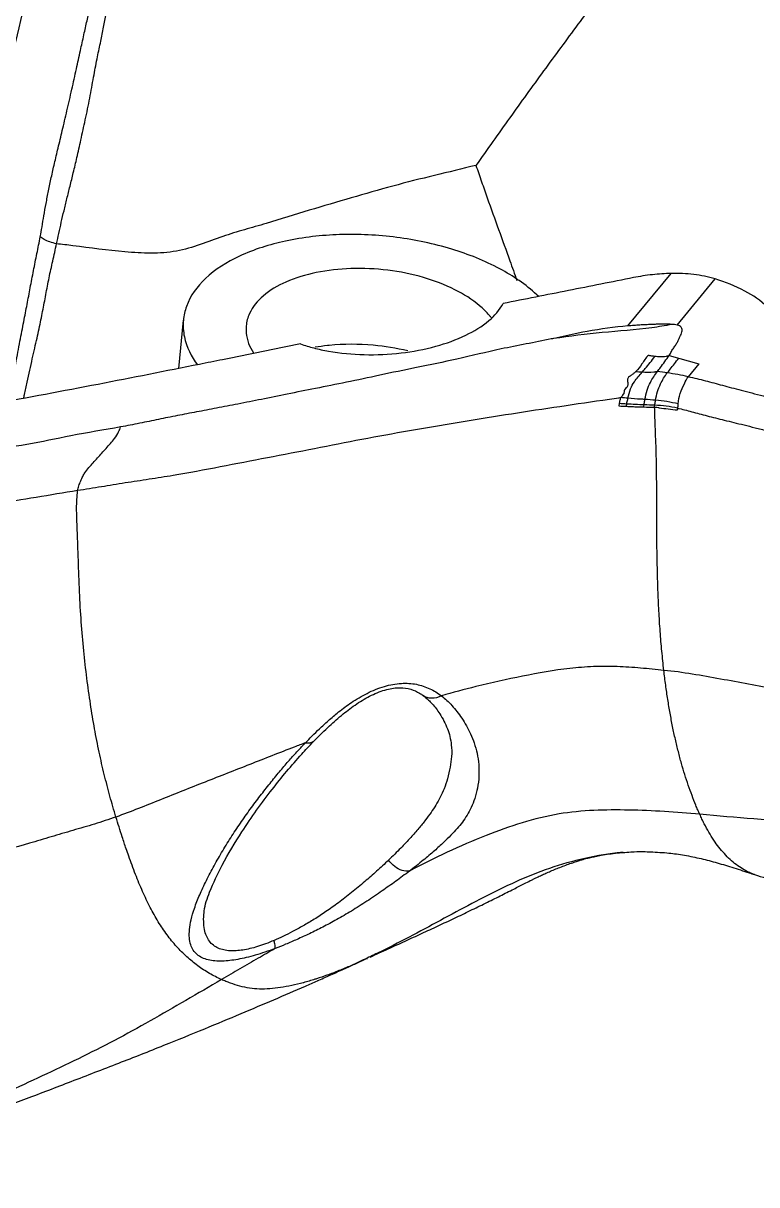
# Model space of a CAD drawing. Header units: inches. Extents: x 179987 to 181505, y -56815 to -55741.
# Drawn here: x 181104.76 to 181113.84, y -56750.1 to -56735.74 of the extents above; entities that cross this region are included whole.
import ezdxf

# ---------------------------------------------------------------- set-up
doc = ezdxf.new("R2010")
doc.units = ezdxf.units.IN
doc.header["$LTSCALE"] = 2
doc.header["$MEASUREMENT"] = 0
doc.layers.get('0').update_dxf_attribs({"linetype": 'CONTINUOUS'})

msp = doc.modelspace()

# ---------------------------------------------------------------- linework, layer by layer
for p, q in [((181112.2423645043, -56739.48073051815), (181112.778960072, -56738.83134444121)), ((181112.8501669124, -56739.4693528133), (181113.3211183957, -56738.89940897745)), ((181106.6897470005, -56740.00552995587), (181106.7439239445, -56739.41016657382)), ((181112.7550080248, -56739.84528362761), (181113.1186136252, -56739.95098887142)), ((181113.1186136252, -56739.95098887142), (181112.9885139378, -56740.10843505764)), ((181109.7091377358, -56744.05247673098), (181109.7089162952, -56744.05231344441)), ((181110.0614168867, -56744.80507560213), (181110.0613629024, -56744.80574784075)), ((181112.1825597919, -56745.99286015974), (181112.1664149771, -56745.99422151423)), ((181113.8095720821, -56746.26724151587), (181113.8091087197, -56746.2670924776)), ((181107.0002605813, -56746.73590162656), (181107.0004398437, -56746.7341469965)), ((181108.8804338675, -56747.3670372789), (181108.817059775, -56747.39461943294)), ((181108.4091723988, -56747.57824956324), (181108.4018687344, -56747.581479077))]:
    msp.add_line(p, q)
for points, start_tangent, end_tangent in [([(181105.5577500849, -56730.97481743068), (181105.0899886098, -56734.0221032339), (181104.4379229469, -56736.84414981105), (181103.6257452814, -56739.36982768643), (181103.0869724956, -56740.68900805937)], (-0.1172550027218038, -0.9931018398617082), (-0.4070387778733975, -0.9134108786889562)), ([(181104.9742067634, -56738.3781193512), (181104.996193346, -56738.25510464227), (181105.0197409105, -56738.1171653434), (181105.0461114005, -56737.96714409459), (181105.076411385, -56737.80884054951), (181105.1107159633, -56737.64525054716), (181105.1496265258, -56737.47221473468), (181105.194892054, -56737.28079109661), (181105.2467817536, -56737.06465885852), (181105.3044444971, -56736.81969453435), (181105.3651358449, -56736.55365814816), (181105.4212406516, -56736.29947568744), (181105.4702225774, -56736.07531836786), (181105.5139675779, -56735.87815458339), (181105.5524065059, -56735.70530719806), (181105.5881091632, -56735.54169372666), (181105.6240600701, -56735.37256922001), (181105.661796846, -56735.19163265924), (181105.7002609367, -56735.00470512924), (181105.7345475019, -56734.83413928299), (181105.7634032053, -56734.68638535149), (181105.7885512993, -56734.55532185072), (181105.8112576459, -56734.43676160952), (181105.8325823488, -56734.32648784129), (181105.8532332878, -56734.22092589206), (181105.8733971145, -56734.11781155954), (181105.8931958003, -56734.01524362613), (181105.912723369, -56733.91136786936), (181105.9319967062, -56733.80502901512), (181105.9511076593, -56733.69651704767), (181105.970180873, -56733.58693389379), (181105.9893449794, -56733.4772504043), (181106.0087577892, -56733.36803358063), (181106.0284727851, -56733.25968516116), (181106.0484633766, -56733.15238301024), (181106.0687239599, -56733.04624699309), (181106.0893390039, -56732.94095247522)], (0.183974180369776, 0.9829310764022415), (0.1946812523112868, 0.9808665607504973)), ([(181105.1756752059, -56738.46486720112), (181105.2038916479, -56738.3361539302), (181105.2344238112, -56738.1988419619), (181105.2678122472, -56738.05560021371), (181105.3039926499, -56737.907484601), (181105.3423935933, -56737.75248913396), (181105.3831155034, -56737.58606273089), (181105.4272721898, -56737.39815580969), (181105.4759614149, -56737.18084745493), (181105.5307304243, -56736.93207246321), (181105.5864426808, -56736.66158419344), (181105.6338066854, -56736.40264003971), (181105.6767548232, -56736.17771146938), (181105.7181888718, -56735.98125882426), (181105.7540923003, -56735.80689000092), (181105.7850979696, -56735.63959743902), (181105.8153792337, -56735.46680866295), (181105.8486150581, -56735.2833698971), (181105.8842748731, -56735.09417391483), (181105.9167437037, -56734.92069182853), (181105.9442680962, -56734.77039647033), (181105.9685094631, -56734.63836049045), (181105.9907480966, -56734.5200804428), (181106.012020369, -56734.4108732749), (181106.0329818122, -56734.30595838125), (181106.0538038575, -56734.20244551045), (181106.074583395, -56734.09851382321), (181106.0954517793, -56733.99228959419), (181106.116470162, -56733.88343690169), (181106.1376189568, -56733.7738254803), (181106.1589561691, -56733.66445683636), (181106.18049761, -56733.55621514735), (181106.2023102561, -56733.44933199573), (181106.2243760584, -56733.34348487134), (181106.2466147689, -56733.23873550296), (181106.268960634, -56733.13523750614), (181106.2913491276, -56733.03313014754)], (0.2158077587150491, 0.9764358715647369), (0.2156465206155566, 0.9764714937705065)), ([(181112.8891106232, -56734.01236687374), (181112.6797089333, -56734.30285563658), (181112.4696963012, -56734.5928759945), (181112.2591536372, -56734.88242236405), (181112.0482951629, -56735.1716489891), (181111.8368128382, -56735.46053028356), (181111.6246193445, -56735.749098204), (181111.4115625171, -56736.03739694523), (181111.1993353108, -56736.32647049692), (181110.9890294914, -56736.61699532084), (181110.7798052755, -56736.90864059845), (181110.5713266887, -56737.20113615281), (181110.3631960195, -56737.4940512124)], (-0.5839201140034387, -0.8118111236378887), (-0.5791368736250134, -0.8152303242690652)), ([(181110.3631960195, -56737.4940512124), (181109.8506360947, -56737.61932646229), (181109.3349577487, -56737.75050916366), (181108.8203321117, -56737.89705810791), (181108.3011019728, -56738.05016120787), (181107.7676584877, -56738.21348964611), (181107.5008956638, -56738.28992555598), (181107.2311212684, -56738.37480352261), (181106.9526201331, -56738.47479347207), (181106.6584816622, -56738.55476848742), (181106.3449344612, -56738.58070929367), (181106.0219593666, -56738.56482402542), (181105.3769403202, -56738.48822968387), (181105.1756752059, -56738.46486720112)], (-0.9700293327153464, -0.2429878467574454), (-0.9944824716260358, 0.1049028771224658)), ([(181110.3631960195, -56737.4940512124), (181110.433394651, -56737.69717274023), (181110.5030002496, -56737.89713604382), (181110.6441197958, -56738.28974507244), (181110.7832172424, -56738.67577624683), (181110.868895063, -56738.9166248722)], (0.3281574021171397, -0.9446230567987052), (0.333145153307194, -0.942875552142448)), ([(181110.897994779, -56738.9198943049), (181110.6599750301, -56738.77482557485), (181110.064913539, -56738.53115846377), (181109.3835541319, -56738.38567724196), (181108.6768935651, -56738.35135947512), (181108.0083281368, -56738.43128231656), (181107.4378396606, -56738.61827438806), (181107.0166091506, -56738.89555854708), (181106.782426186, -56739.23825735661), (181106.7453541917, -56739.41018464468)], (-0.8211511420863893, 0.5707107865199489), (-0.08890729737123032, -0.9960399050611094)), ([(181104.5726332442, -56740.41261296604), (181104.5801612569, -56740.37965492398), (181104.6111061735, -56740.23884660579), (181104.6411937786, -56740.09283090841), (181104.6701428764, -56739.94598160974), (181104.6976361694, -56739.80390680383), (181104.7232994244, -56739.67059620848), (181104.7472923852, -56739.54577963772), (181104.7698685657, -56739.42873772159), (181104.7911223054, -56739.31877050915), (181104.8113194208, -56739.21378374971), (181104.8308513305, -56739.11113390665), (181104.8502684666, -56739.00793181), (181104.8701064413, -56738.90288835386), (181104.8905727553, -56738.79669029529), (181104.9117653194, -56738.69035832111), (181104.933200808, -56738.58514225222), (181104.9542331113, -56738.48099310031), (181104.9742067634, -56738.3781193512)], (0.2241531894468086, 0.9745539223977415), (0.1852635476486082, 0.9826888713690879)), ([(181104.7678793608, -56740.37599770535), (181104.779230855, -56740.32743487746), (181104.8126516915, -56740.17744435709), (181104.8446482549, -56740.02893241598), (181104.8759100038, -56739.88716678227), (181104.9060341191, -56739.75473914489), (181104.9340324408, -56739.6310437272), (181104.959419072, -56739.51510284989), (181104.98245538, -56739.40546496094), (181105.0037429966, -56739.30007792721), (181105.0239044434, -56739.19640744336), (181105.0434925396, -56739.09283453602), (181105.063232133, -56738.98880156969), (181105.0836963928, -56738.88501214213), (181105.1054762435, -56738.7818478665), (181105.1286236981, -56738.6776733513), (181105.1523799326, -56738.57203600252), (181105.175743626, -56738.46487513323)], (0.2303656290652664, 0.9731041449636129), (0.206810805710197, 0.9783809537401569)), ([(181105.1756748871, -56738.46486770484), (181105.091861859, -56738.44085565866), (181105.0222383385, -56738.41096027183), (181104.9741644011, -56738.37834184561)], (-0.9747730970812871, 0.2231981388958155), (-0.7329990428366429, 0.6802296694503742)), ([(181109.7153596936, -56738.88179929974), (181109.2733171934, -56738.79163422846), (181108.8175056066, -56738.77078847805), (181108.38533939, -56738.82083474537), (181108.0127402817, -56738.9375568573), (181107.7305112013, -56739.11122825792), (181107.561963978, -56739.32743851357), (181107.5211634947, -56739.48112162027)], (-0.9602455226481793, 0.2791568308928245), (-0.09552258618551251, -0.9954272628014723)), ([(181110.4084956051, -56739.23058650626), (181110.103029392, -56739.03214169425), (181109.7153596936, -56738.88179929974)], (-0.7623664928780003, 0.6471455250072413), (-0.9602455226498645, 0.2791568308870274)), ([(181112.3128269484, -56738.88298369075), (181111.5066225632, -56739.04358773277), (181110.6984721365, -56739.20389970792)], (-0.9805963909003854, -0.1960375427134777), (-0.9809124667650236, -0.1944498201206585)), ([(181111.1356840349, -56739.11439848787), (181111.1151409803, -56739.09478391121), (181110.897994779, -56738.9198943049)], (-0.7173493214063934, 0.6967136794105501), (-0.8211511420812295, 0.5707107865273728)), ([(181112.778960072, -56738.83134444121), (181112.545695527, -56738.8471703508), (181112.3128269484, -56738.88298369075)], (-0.999646377275236, -0.02659173556759203), (-0.9805963908964496, -0.1960375427331652)), ([(181113.3211183957, -56738.89940897745), (181113.0576339508, -56738.84464671049), (181112.778960072, -56738.83134444121)], (-0.9587207164512018, 0.2843494115472969), (-0.999646377273975, -0.02659173561499439)), ([(181114.1575087429, -56739.67284339263), (181114.1266276969, -56739.47517705435), (181113.9669493133, -56739.24705568659), (181113.689288171, -56739.04860700823), (181113.3211183957, -56738.89940897745)], (0.08056943260658098, 0.9967489987601961), (-0.9587207164416442, 0.2843494115795216)), ([(181108.5399905484, -56739.79212043395), (181108.9818593999, -56739.83530357939), (181109.4364395351, -56739.81446550491), (181109.8671111148, -56739.73178467257), (181110.239237105, -56739.59441747808), (181110.5236973926, -56739.413655898), (181110.6984721365, -56739.20389970792)], (0.9848020212933427, -0.1736806807234089), (0.4638974399383251, 0.8858889124594957)), ([(181110.5291134884, -56739.35025964049), (181110.4084956051, -56739.23058650626)], (-0.6451719942738608, 0.7640373667594337), (-0.7623664928561701, 0.6471455250329583)), ([(181110.5540651834, -56739.38127367559), (181110.5291134884, -56739.35025964049)], (-0.6076823228410393, 0.7941802027918594), (-0.6451719941619543, 0.7640373668539303)), ([(181106.7453541917, -56739.41018464468), (181106.7562989622, -56739.61562509825), (181106.9178786979, -56739.96367781413)], (-0.08890729733907747, -0.9960399050639793), (0.5893749714065217, -0.8078596060452345)), ([(181107.5211634947, -56739.48112162027), (181107.5210211747, -56739.56828024406), (181107.6110818906, -56739.81381783003), (181107.6155216696, -56739.82072558479)], (-0.09552258616672246, -0.9954272628032753), (0.5453405928327256, -0.8382145535654051)), ([(181112.7853527747, -56739.46094470022), (181112.5389576061, -56739.50324805003), (181111.926377093, -56739.5628177729), (181111.3240942951, -56739.63729299778), (181111.2935484364, -56739.64181811357)], (-0.9777571879229269, -0.2097400330529444), (-0.9890722569479731, -0.1474315791675681)), ([(181112.2423645043, -56739.48073051815), (181111.7401688661, -56739.54805005279), (181111.2935484364, -56739.64181811357)], (-0.9959240964970996, -0.09019531039048571), (-0.9786429413660469, -0.2055674908987601)), ([(181112.7853527747, -56739.46094470022), (181112.7476487337, -56739.45927214947), (181112.707173831, -56739.4585058891), (181112.6636627638, -56739.45862789243), (181112.6168405593, -56739.459599237), (181112.566434543, -56739.46133001323), (181112.5120980593, -56739.46363674532), (181112.453112992, -56739.4664241631), (181112.3888881171, -56739.4699285708), (181112.3188452109, -56739.47452260418), (181112.2423645043, -56739.48073051815)], (-0.9982916577296859, 0.05842744310096014), (-0.9959240964962262, -0.09019531040013)), ([(181112.7550080248, -56739.84528362761), (181112.7806581573, -56739.79626387453), (181112.8090025125, -56739.75149636763), (181112.8368495706, -56739.71075061816), (181112.8600627218, -56739.67168912537), (181112.8781135703, -56739.63419539027), (181112.8935084941, -56739.60013724307), (181112.9054917843, -56739.56914313233), (181112.9122375619, -56739.53942177453), (181112.9110618055, -56739.51122942771), (181112.8918778454, -56739.48617155688), (181112.8501669124, -56739.4693528133)], (0.4823042097136788, 0.876003795250034), (-0.9727650491339359, 0.2317933544850919)), ([(181112.8501669124, -56739.4693528133), (181112.818988029, -56739.46389834236), (181112.7853527747, -56739.46094470022)], (-0.9727650491532622, 0.2317933544039846), (-0.9983648257531932, 0.05716357842889137)), ([(181111.2935484364, -56739.64181811357), (181110.6745467837, -56739.7657388032), (181110.1283055494, -56739.89057286892), (181109.628236314, -56739.99529279529), (181109.1737843303, -56740.0902021311), (181108.760719237, -56740.17814306363), (181108.3788430913, -56740.25382311601), (181108.0285635834, -56740.32415704895), (181107.7091308847, -56740.38933175895), (181107.4187359234, -56740.44682988092), (181107.1540620491, -56740.497757696), (181106.9070649258, -56740.54466566596), (181106.6702672467, -56740.59044077986), (181106.4371629104, -56740.63713693376), (181106.2037691304, -56740.68467099798), (181105.9681149428, -56740.7296595131)], (-0.9786113258000896, -0.2057179452935279), (-0.9843854315655336, -0.1760264813076097)), ([(181108.1924072608, -56739.70402426611), (181107.2299471285, -56739.89802041369)], (-0.9802633752220903, -0.197696017153091), (-0.9804013456502296, -0.1970106632830286)), ([(181108.1924072608, -56739.70402426611), (181108.3578528712, -56739.75311206884), (181108.5399905484, -56739.79212043395)], (0.946022095631566, -0.3241021360263768), (0.9848020212822478, -0.1736806807863187)), ([(181108.5258445842, -56739.72381806828), (181108.375636189, -56739.74489053708)], (-0.9940321451735586, -0.1090875536514274), (-0.9854751467933652, -0.1698197133803816)), ([(181108.5485624482, -56739.72142437972), (181108.5258445842, -56739.72381806828)], (-0.9949362667757075, -0.1005078357861629), (-0.9940321450999451, -0.1090875543222131)), ([(181109.5187919484, -56739.7904951556), (181109.0939584515, -56739.71998587687), (181108.5485624482, -56739.72142437972)], (-0.9712751349671488, 0.237959265830408), (-0.9949362668180041, -0.1005078353674653)), ([(181107.2299471285, -56739.89802041369), (181106.9420963516, -56739.95575500252)], (-0.9804013456655107, -0.1970106632069844), (-0.980552597323819, -0.1962564747505476)), ([(181112.4993282283, -56739.84551961171), (181112.4167118347, -56739.95119274428), (181112.3400764936, -56740.0429609975)], (-0.7975176386949292, -0.6032956289999658), (-0.7728450381714354, -0.6345947895892249)), ([(181112.4177498913, -56740.05415947969), (181112.4574127049, -56740.00747873123), (181112.5772340998, -56739.85827752152)], (0.6557481243335518, 0.7549797331273396), (0.618259561655641, 0.785973990931872)), ([(181112.5766139041, -56739.85817958225), (181112.5396099119, -56739.85290600144), (181112.5138367368, -56739.84841646941), (181112.4993282283, -56739.84551961171)], (-0.9940116737632437, 0.1092739329501544), (-0.9787036802470722, 0.2052781193182475)), ([(181112.7550080248, -56739.84528362761), (181112.7149725638, -56739.85835580194), (181112.6764322269, -56739.86394048079), (181112.6404134167, -56739.86453220153), (181112.6072157603, -56739.86204009317), (181112.5766139041, -56739.85817958225)], (-0.9175496840988413, -0.3976211478406507), (-0.9940115156974928, 0.1092753707876259)), ([(181112.6082109356, -56740.04384196147), (181112.6447726647, -56739.99571478988), (181112.7550080248, -56739.84528362761)], (0.6102238328550708, 0.7922290538825666), (0.5858929432621568, 0.8103884618105117)), ([(181112.7303058025, -56740.06130555003), (181112.7655460984, -56740.01680403655), (181112.8716406819, -56739.87919037558)], (0.6246939676070214, 0.7808696733997278), (0.6067018450618173, 0.794929475613143)), ([(181106.9420963516, -56739.95575500252), (181105.6884196616, -56740.20303797932), (181104.3854816498, -56740.44769232909), (181102.97758313, -56740.68994452646), (181101.3994670202, -56740.92399833909), (181099.6044987804, -56741.1312972029), (181097.5974071425, -56741.28516007947), (181095.4280685564, -56741.35721345992), (181093.1585530344, -56741.32639412849), (181090.991449056, -56741.1827111253)], (-0.9805525973091274, -0.1962564748239513), (-0.995387670596534, 0.09593427554532342)), ([(181112.310837568, -56740.0711435519), (181112.2809945905, -56740.09418567706), (181112.2446266182, -56740.1223778703), (181112.2379019068, -56740.15511143143), (181112.2429281085, -56740.20594098083), (181112.1996451849, -56740.26932691215)], (-0.7613513144608403, -0.6483395529880548), (-0.8035185281976642, -0.5952797450300652)), ([(181112.2437477735, -56740.37583228642), (181112.2766399319, -56740.25916243051), (181112.323306123, -56740.17018882019), (181112.4177498913, -56740.05415947969)], (0.2645975117505797, 0.9643589356538372), (0.6557481244028611, 0.75497973306714)), ([(181112.3400764936, -56740.0429609975), (181112.3233636756, -56740.05993672832), (181112.310837568, -56740.0711435519)], (-0.8492720597281037, -0.5279554607778808), (-0.761351314225136, -0.6483395532648447)), ([(181112.4177498913, -56740.05415947969), (181112.3357419679, -56740.04746590573)], (-0.998050426307924, 0.06241271141819855), (-0.9954531413491983, 0.09525252426058262)), ([(181112.6082109356, -56740.04384196147), (181112.5628253193, -56740.05213001621), (181112.4177498913, -56740.05415947969)], (-0.9710714754672358, -0.2387890063086779), (-0.9980504263225272, 0.06241271118467712)), ([(181112.4534904964, -56740.38919301313), (181112.4809493999, -56740.27508395884), (181112.5212705369, -56740.17916402793), (181112.6082109356, -56740.04384196147)], (0.2138933080137249, 0.9768570278126404), (0.610223832889708, 0.7922290538558868)), ([(181112.5846649273, -56740.39980276356), (181112.6094717005, -56740.29269656449), (181112.6465719971, -56740.19784967983), (181112.7303058025, -56740.06130555003)], (0.1948771412732326, 0.9808276606056603), (0.6246939675754558, 0.7808696734249803)), ([(181112.7303058025, -56740.06130555003), (181112.6082109356, -56740.04384196147)], (-0.990355064538684, 0.1385526836354283), (-0.9894709477959318, 0.1447316256656455)), ([(181112.9885134828, -56740.10843495883), (181112.7303058025, -56740.06130555003)], (-0.9772051852376504, 0.2122970229293132), (-0.9901491149688398, 0.1400168922895488)), ([(181112.8648261956, -56740.4452374211), (181112.8885561323, -56740.31606673353), (181112.9407557494, -56740.19511489406), (181112.9885042098, -56740.1084472807)], (0.05778393778013767, 0.9983291123345153), (0.6369837512845025, 0.770877227967932)), ([(181112.9885139378, -56740.10843505764), (181113.0955495223, -56740.13219879847), (181113.2011275838, -56740.15839935197), (181113.3061589386, -56740.1861506653), (181113.4123701861, -56740.21472106271), (181113.5237645285, -56740.2443369043), (181113.6437572095, -56740.27586195266), (181113.774819357, -56740.31001577665), (181113.9177888221, -56740.34717437402), (181114.072826231, -56740.38759595811), (181114.2461530991, -56740.43297247149)], (0.9795115829880316, -0.2013878317880214), (0.9674027674766202, -0.2532427402287703)), ([(181112.1559574105, -56740.36789277996), (181111.9318973036, -56740.4015727481), (181111.3262406411, -56740.49087308461), (181110.7272150851, -56740.5819176005), (181110.1321253802, -56740.67755767982), (181109.5416818622, -56740.77902272758), (181108.9522349811, -56740.88522597852), (181108.3680253154, -56740.99929966605), (181107.7833861236, -56741.1125912655), (181107.2002922414, -56741.22413845915), (181106.6163971811, -56741.33117131728), (181106.3214834796, -56741.3780416502), (181106.0253733434, -56741.42341825104), (181105.7297916063, -56741.47078448797), (181105.4367884879, -56741.5179270428)], (-0.9886074768403205, -0.1505166327533786), (-0.987815461795564, -0.1556297318561475)), ([(181112.1389499208, -56740.44145679625), (181112.1409591509, -56740.42477445496), (181112.1440905036, -56740.40699480519), (181112.1494897152, -56740.38826180228), (181112.1559574105, -56740.36789277996)], (0.183214403628023, 0.9830729791339136), (0.2771261436506729, 0.9608335446399165)), ([(181112.1841759828, -56740.3264430848), (181112.1703455444, -56740.34901607631), (181112.1559548857, -56740.36789315666)], (-0.512531552862933, -0.8586683919417966), (-0.6823140724558375, -0.7310591675977604)), ([(181112.2437477735, -56740.37583228642), (181112.155957407, -56740.36789277946)], (-0.9957921300217661, 0.09164078669846719), (-0.9962454386691125, 0.08657381781455306)), ([(181112.1996451849, -56740.26932691215), (181112.1933228729, -56740.3092587626), (181112.1841759828, -56740.3264430848)], (-0.2032236759457314, -0.979132339132512), (-0.9801903923442005, -0.1980575541506111)), ([(181112.2233449674, -56740.47851297985), (181112.1337037228, -56740.47454945114)], (-0.9987531933647478, 0.04992052427327632), (-0.9993117359479473, 0.03709520719311556)), ([(181112.1337058878, -56740.47449112757), (181112.1358471581, -56740.45861212746), (181112.1389499208, -56740.44145679625)], (0.1026159915786499, 0.9947210454556245), (0.1832501732797626, 0.983066312103582)), ([(181112.2280381781, -56740.44665041361), (181112.1389528906, -56740.44144039214)], (-0.9980270072020475, 0.0627860883900594), (-0.9986226469712594, 0.05246721791857749)), ([(181112.4385700871, -56740.48674165999), (181112.402106863, -56740.4858631906), (181112.3693915807, -56740.48500143853), (181112.3400132111, -56740.48407765012), (181112.313442751, -56740.48306953267), (181112.289102338, -56740.48197820372), (181112.2663904148, -56740.48081629155), (181112.2446857464, -56740.47961355863), (181112.2233477831, -56740.47845664632)], (-0.999700740802171, 0.02446280522733863), (-0.9987521911657, 0.04994057109918717)), ([(181112.2233478775, -56740.4784566514), (181112.2280381781, -56740.44665041361)], (0.1262599914282133, 0.9919971847563618), (0.165863940700797, 0.9861486465919844)), ([(181112.2280381781, -56740.44665041361), (181112.2311932401, -56740.4292819874), (181112.2437477735, -56740.37583228642)], (0.1658639406627283, 0.9861486465983873), (0.2656358849124613, 0.9640734290741415)), ([(181112.4418821614, -56740.45661127193), (181112.2280381781, -56740.44665041361)], (-0.9996525639784712, 0.02635813595967219), (-0.9980270072114817, 0.06278608824009375)), ([(181112.4534904964, -56740.38919301313), (181112.4015005713, -56740.38728338642), (181112.2437477735, -56740.37583228642)], (-0.9996840419297452, 0.0251359565365557), (-0.9957921300134845, 0.09164078678845833)), ([(181112.572481061, -56740.489365358), (181112.4385720033, -56740.4866720237)], (-0.9999164501764444, 0.01292643286210338), (-0.9996216140722315, 0.02750688422243498)), ([(181112.4385723205, -56740.48674171841), (181112.4418821614, -56740.45661127193)], (0.09720886425740986, 0.9952640035235798), (0.1216207430292554, 0.9925766443277878)), ([(181112.4418821614, -56740.45661127193), (181112.4441016323, -56740.44020329041), (181112.4534904964, -56740.38919301313)], (0.1216207430582427, 0.992576644324236), (0.2146229394955066, 0.9766969815875896)), ([(181112.5751644059, -56740.46179685229), (181112.4418821614, -56740.45661127193)], (-0.9994896741420006, 0.03194356403906167), (-0.998940545503656, 0.04601941491216772)), ([(181112.5846649273, -56740.39980276356), (181112.4534904964, -56740.38919301313)], (-0.9972427711846219, 0.07420818903608825), (-0.9961886236180868, 0.08722514645388553)), ([(181112.5724783835, -56740.48957246947), (181112.5751644059, -56740.46179685229)], (0.08952019138957483, 0.9959850075847396), (0.1033265100079145, 0.9946474914911233)), ([(181112.6303152273, -56740.49476396487), (181112.5998267435, -56740.48949332895), (181112.5724783834, -56740.48957246947)], (-0.9975281778844223, 0.07026759086936574), (-0.9998678381906174, 0.01625749525669678)), ([(181112.6870779881, -56743.74082320449), (181112.6629954142, -56743.50502775337), (181112.6422051208, -56743.25980193194), (181112.6263063825, -56743.00548149389), (181112.6145537258, -56742.74338781464), (181112.6071000794, -56742.47136492485), (181112.6021800812, -56742.19287248619), (181112.600247482, -56741.90378621763), (181112.5992916613, -56741.60511133497), (181112.5977953413, -56741.29207313483), (181112.5905542669, -56740.9669771625), (181112.5837422881, -56740.8035962252), (181112.5780980229, -56740.64131219252), (181112.5763781741, -56740.56553600891), (181112.5724783835, -56740.48957247035)], (-0.1077075288262669, 0.9941826231805397), (-0.08008222093983215, 0.996788261311972)), ([(181112.5751644059, -56740.46179685229), (181112.5769128863, -56740.44681382065), (181112.5846649273, -56740.39980276356)], (0.1033265107333815, 0.99464749141576), (0.19541463047463, 0.9807207156966063)), ([(181112.8566934799, -56740.49692755156), (181112.5751644059, -56740.46179685229)], (-0.9805346513165136, 0.1963461167622193), (-0.9993772507599786, 0.03528612565055311)), ([(181112.8648221415, -56740.44527672421), (181112.5846649273, -56740.39980276356)], (-0.9736612958386406, 0.2279993004064254), (-0.9970079684986652, 0.07729884054864374)), ([(181112.6303152273, -56740.49476396487), (181112.7404792773, -56740.50639438585), (181112.8552441969, -56740.52024726825)], (0.9975281778549345, -0.07026759128797569), (0.9923399196578905, -0.1235373783653017)), ([(181112.8566931963, -56740.49693326921), (181112.8552441969, -56740.52024726825)], (-0.05296606842931144, -0.9985963126284522), (-0.07211947186839104, -0.9973960004819672)), ([(181112.856516543, -56740.49689374774), (181112.8626769336, -56740.47212973851), (181112.8648261956, -56740.4452374211)], (0.03351823456733317, 0.9994381061133747), (0.05646555059165631, 0.9984045480647517)), ([(181112.8566931963, -56740.49693326921), (181112.9432817914, -56740.51821122671), (181113.0326983286, -56740.54162307831), (181113.1254861601, -56740.56653374949), (181113.2228571922, -56740.5923473191), (181113.3257975802, -56740.61861929941), (181113.4349180403, -56740.64567631435), (181113.5520400424, -56740.67430727615), (181113.678828661, -56740.70542771265), (181113.8157179636, -56740.7397023635), (181113.9629957608, -56740.77744495677), (181114.1220894732, -56740.81868203758)], (0.9735193219839634, -0.2286047456285288), (0.9678885456087699, -0.2513797193079432)), ([(181105.9681149428, -56740.7296595131), (181105.3539066001, -56740.83983751268), (181104.8089858789, -56740.94659207723), (181104.2694464205, -56741.02821575269), (181103.7523229836, -56741.11425499404), (181103.2715044804, -56741.18929230631), (181102.8323135552, -56741.25758841672), (181102.4397539325, -56741.32301536877), (181102.0895891137, -56741.38356629985), (181101.7745308461, -56741.43691598779), (181101.4869260636, -56741.47992705243), (181101.2226276337, -56741.51695318353), (181100.976982736, -56741.55202747375), (181100.7451329447, -56741.58555505837), (181100.5274489206, -56741.61722836629), (181100.3252032568, -56741.64524542438), (181100.1380397694, -56741.66697715329), (181099.9648473429, -56741.68132495663), (181099.8056140868, -56741.6908071362), (181099.6557103762, -56741.69967444236), (181099.5148464027, -56741.70978441152)], (-0.9843886515799094, -0.1760084732070803), (-0.9967681459560266, -0.08033220529392486)), ([(181105.4367884879, -56741.5179270428), (181105.4513607687, -56741.45985743551), (181105.4750562315, -56741.39669021848), (181105.4996744283, -56741.34221145221), (181105.5245192097, -56741.29819006068), (181105.5768595423, -56741.23220586454), (181105.6294242598, -56741.17265541178), (181105.6825807995, -56741.11261923177), (181105.735517044, -56741.05366037832), (181105.7884101323, -56740.99509271933), (181105.8411035992, -56740.93560084153), (181105.8933712147, -56740.87301044271), (181105.9438645068, -56740.78976869283), (181105.9681149428, -56740.7296595131)], (0.1712363407832385, 0.9852299810679569), (0.3121926511110651, 0.9500188148622345)), ([(181105.4367884879, -56741.5179270428), (181104.9234259477, -56741.60141157712), (181104.4124393996, -56741.68320776843), (181103.8972100095, -56741.75976234583), (181103.3837317877, -56741.8408068352), (181102.8719331202, -56741.92009120786), (181102.3602357211, -56742.00233235263), (181101.8417519247, -56742.06968108632), (181101.3272689387, -56742.14411369379), (181100.8049107858, -56742.20456716375), (181100.2801541057, -56742.25536849646), (181099.7536991147, -56742.29947002624), (181099.4878572669, -56742.31836997708), (181099.2243314867, -56742.33721923405)], (-0.9878709210454946, -0.1552773111331021), (-0.9971614459815801, -0.07529309827550074)), ([(181105.9104001207, -56745.55534774656), (181105.835457782, -56745.29655232397), (181105.7664099974, -56745.03019706147), (181105.7026392988, -56744.75204449139), (181105.6458809851, -56744.46312046785), (181105.5956857052, -56744.15980585178), (181105.5511648855, -56743.8386708517), (181105.5119115722, -56743.49873493535), (181105.4816623813, -56743.14226524454), (181105.4601072554, -56742.77091708993), (181105.4452977637, -56742.37171837318), (181105.4380726588, -56742.16945424803), (181105.4300479611, -56741.95986911003), (181105.4241672438, -56741.73817291466), (181105.4367884879, -56741.5179270428)], (-0.2921024045293096, 0.9563870478358623), (0.1270748124196698, 0.9918931353974104)), ([(181112.6870779881, -56743.74082320449), (181112.400097843, -56743.71293646793), (181112.1096076835, -56743.69463410258), (181111.8170806548, -56743.69538586315), (181111.5239853307, -56743.71727638023), (181110.9404765813, -56743.81393421818), (181110.3628771545, -56743.9422995017), (181109.9359108575, -56744.05639539614)], (-0.9948600146590946, 0.1012598204250137), (-0.9602590214299201, -0.2791103935048859)), ([(181113.1324152998, -56745.52187838931), (181113.1074357615, -56745.46666431221), (181113.08295793, -56745.40986676866), (181113.0358990939, -56745.28801361418), (181112.9899572214, -56745.16285100271), (181112.9466110988, -56745.03047050897), (181112.9054252334, -56744.89267681036), (181112.866740133, -56744.74599484455), (181112.8299983206, -56744.5942400457), (181112.7959731893, -56744.43656944233), (181112.7645771615, -56744.27198233512), (181112.7360986642, -56744.1006702888), (181112.7104727897, -56743.923274648), (181112.6870779881, -56743.74082320449)], (-0.4152866222417846, 0.9096906185000531), (-0.1213344946823204, 0.9926116765383056)), ([(181118.3259951935, -56744.77821838092), (181118.2896907723, -56744.77450145895), (181117.5697576089, -56744.70417975036), (181116.8694286675, -56744.56004189701), (181116.1725011514, -56744.41436336533), (181115.4771682792, -56744.26138713911), (181114.779660112, -56744.11959735963), (181114.083096162, -56743.97624000187), (181113.7356358394, -56743.91103132984), (181113.3880395182, -56743.84855427101), (181113.0392294504, -56743.78759839145), (181112.6870779881, -56743.74082320449)], (-0.9944988311950983, 0.1047476718193936), (-0.9953691528804878, 0.09612621647594362)), ([(181108.550033641, -56744.42902794806), (181108.7200915502, -56744.28091931702), (181108.8900647525, -56744.15490890705), (181109.0715155008, -56744.04955688086), (181109.2620440025, -56743.97760609376), (181109.4258021594, -56743.95560774941), (181109.5573314761, -56743.97491431635), (181109.6665597878, -56744.02389004915), (181109.7089219781, -56744.05230575005)], (0.7328913896324974, 0.6803456555329407), (0.8037533441834123, -0.594962655730577)), ([(181108.66488662, -56744.255422803), (181108.8231947316, -56744.1389766561), (181109.016299605, -56744.02546917267), (181109.2313330896, -56743.9396509552), (181109.440622278, -56743.90188135833)], (0.7822416270523985, 0.622975149509526), (0.998268981055459, 0.05881361630180082)), ([(181109.440622278, -56743.90188135833), (181109.6279207598, -56743.91394647604), (181109.7929142398, -56743.96848790161)], (0.998268981057632, 0.05881361626492024), (0.9041067565388513, -0.4273066495864513)), ([(181109.7091105619, -56744.05251337356), (181109.7765201243, -56744.10926359145), (181109.8188967558, -56744.15238235229)], (0.803230182836567, -0.595668761460877), (0.6750462778162593, -0.7377753877749065)), ([(181109.9359110802, -56744.05639573753), (181109.8139036468, -56744.08693562676), (181109.7091377733, -56744.05247668001)], (-0.8858759413266202, -0.4639222096199692), (-0.8056527468170256, 0.5923880920023474)), ([(181109.7929142398, -56743.96848790161), (181109.9359111266, -56744.05639531882)], (0.9041067565438778, -0.4273066495758162), (0.7931891798988839, -0.6089753072919591)), ([(181109.9359108575, -56744.05639539614), (181110.0020026015, -56744.11243399941), (181110.0662642437, -56744.1772206153)], (0.7909075155598534, -0.611935700732471), (0.6745649415716743, -0.7382155102694631)), ([(181109.8188967558, -56744.15238235229), (181109.9158523652, -56744.27848518519)], (0.6750462778036063, -0.7377753877864838), (0.544930609052475, -0.838481145475376)), ([(181110.0662642437, -56744.1772206153), (181110.1285167306, -56744.25102109928), (181110.188394012, -56744.33388404714), (181110.2449058018, -56744.42564725582)], (0.6745649414942957, -0.73821551034017), (0.4915819273512591, -0.8708313319475944)), ([(181108.4272539167, -56744.46397705618), (181108.5356824679, -56744.3641976974), (181108.66488662, -56744.255422803)], (0.7238141911121593, 0.6899949396514807), (0.7822416270669177, 0.622975149491295)), ([(181109.9158523652, -56744.27848518519), (181110.0101239368, -56744.46262404219), (181110.0585223901, -56744.66203077807), (181110.0613525428, -56744.80505484429)], (0.5449306090336015, -0.838481145487642), (-0.07811179889235718, -0.9969446057197963)), ([(181108.3347925854, -56744.55449710238), (181108.4272539167, -56744.46397705618)], (0.7059023715010291, 0.708309142895405), (0.7238141911623488, 0.6899949395988311)), ([(181108.3679764445, -56744.60717714341), (181108.3733685236, -56744.60167751477), (181108.550033641, -56744.42902794806)], (0.6997346182530018, 0.7144028723474773), (0.73289138959959, 0.6803456555683897)), ([(181110.2449058018, -56744.42564725582), (181110.296366687, -56744.52660120936), (181110.341117599, -56744.63964499268), (181110.3763456101, -56744.76701029773), (181110.3969959946, -56744.90593436882), (181110.3994711733, -56745.05167661054), (181110.381673674, -56745.19639657437), (181110.3474958297, -56745.32646602295), (181110.3034679429, -56745.4375169357), (181110.2527564282, -56745.53292811168), (181110.1953337956, -56745.61753571868), (181110.1299133715, -56745.69769440652), (181110.0541144441, -56745.77977797673), (181109.9634594685, -56745.8694262205), (181109.851015918, -56745.97196714871), (181109.7114449307, -56746.08975949616), (181109.5398872316, -56746.22456764148)], (0.4915819272921825, -0.8708313319809431), (-0.7954218204333875, -0.6060562082665566)), ([(181108.2547889508, -56744.63628383002), (181108.1163130509, -56744.68969333787), (181107.5646564442, -56744.90588853116), (181107.013257109, -56745.12244252019), (181106.4632018033, -56745.34147703312), (181106.1884210042, -56745.45079332285), (181105.9104001207, -56745.55534774656)], (-0.9337089979783263, -0.3580328296320183), (-0.9416294839127264, -0.3366510285536829)), ([(181108.1601623086, -56744.7363840468), (181108.2070606167, -56744.68628191497), (181108.2320359483, -56744.66000361879)], (0.6794633991327893, 0.7337094038097889), (0.6906910785484865, 0.7231499388187267)), ([(181108.2320359483, -56744.66000361879), (181108.2547889508, -56744.63628383002)], (0.6906910781032924, 0.7231499392439383), (0.6937724072124086, 0.7201943119677494)), ([(181108.2547823175, -56744.63628637507), (181108.3347925854, -56744.55449710238)], (0.6931299999096302, 0.7208125992414923), (0.7059023717199816, 0.7083091426771964)), ([(181108.2547850455, -56744.63628343387), (181108.3572795768, -56744.61655303172)], (0.9891685192958336, -0.1467843330675583), (0.7857787839272794, 0.6185076416098398)), ([(181108.276840572, -56744.70213865064), (181108.2828671643, -56744.69573438108), (181108.2989788367, -56744.67870559799)], (0.6847644896551359, 0.7287644295019763), (0.6886837861821249, 0.7250618198814864)), ([(181108.2989788367, -56744.67870559799), (181108.3679710614, -56744.60718653946)], (0.6886837862690997, 0.7250618197988755), (0.6995539295557913, 0.7145798063498932)), ([(181108.3572795768, -56744.61655303172), (181108.3676090684, -56744.60685970024)], (0.7857787847135049, 0.618507640610985), (0.66984705791194, 0.7424991037076868)), ([(181107.0010169546, -56746.73420216102), (181107.0023054437, -56746.71882969256), (181107.069477816, -56746.48381954328), (181107.2254884732, -56746.15079493032), (181107.4689492173, -56745.73803962938), (181107.8434326187, -56745.21283083337), (181108.2084758592, -56744.77723200662)], (0.06711196833247438, 0.9977454503562224), (0.6716969211480994, 0.740826056588295)), ([(181107.9474555663, -56744.97823615076), (181108.0570231038, -56744.85057083646), (181108.1601623086, -56744.7363840468)], (0.642199123017427, 0.7665378571183863), (0.6795109663310169, 0.7336653505760563)), ([(181108.2084758592, -56744.77723200662), (181108.2769345579, -56744.70285580413)], (0.6716969211984445, 0.7408260565426479), (0.6827905170785542, 0.7306142003736313)), ([(181110.0613574244, -56744.8057473987), (181110.0445557495, -56744.93722354488), (181110.0111695122, -56745.08119344406), (181109.9687368316, -56745.20477270884), (181109.9205685343, -56745.31135292298), (181109.8673199918, -56745.40661860175), (181109.8077624351, -56745.4977147542), (181109.7392977735, -56745.59123104689), (181109.6577035843, -56745.69297091933), (181109.5572041274, -56745.80839667052), (181109.4332650727, -56745.93975910195), (181109.2820633384, -56746.08878034682)], (-0.08043899970181322, -0.9967595333514357), (-0.723343712293101, -0.6904881417417937)), ([(181107.0288168717, -56746.34142862747), (181107.1248002604, -56746.15772613713), (181107.2310030771, -56745.97270612538), (181107.345143477, -56745.78929685408), (181107.4645871138, -56745.60993599888), (181107.587011466, -56745.43732117501), (181107.7102746492, -56745.27348732459), (181107.8313916536, -56745.11983385125), (181107.9474555663, -56744.97823615076)], (0.4439001423173846, 0.8960762599525811), (0.6421991230587903, 0.7665378570837326)), ([(181113.1324152998, -56745.52187838931), (181112.2546653163, -56745.46947131158), (181111.3907164534, -56745.51765439297), (181110.4881213363, -56745.78454531077), (181109.5397811636, -56746.22462323875)], (-0.9956350553840877, 0.09333186213895293), (-0.8825783006024667, -0.470165442483454)), ([(181114.1628941593, -56745.60471328334), (181113.8017560456, -56745.57852076154), (181113.1324152998, -56745.52187838931)], (-0.9976759247446135, 0.0681377221880819), (-0.9957494881101923, 0.0921029691610983)), ([(181113.8091158123, -56746.2670704936), (181113.7449320994, -56746.24229000245), (181113.6618867911, -56746.19751162877), (181113.582763712, -56746.14334929265), (181113.5070443787, -56746.0814752924), (181113.4365769193, -56746.00854291244), (181113.3691748696, -56745.93005792048), (181113.3051300691, -56745.84243207129), (181113.2448080872, -56745.74335715589), (181113.186712021, -56745.63822233234), (181113.1591570129, -56745.58093402585), (181113.1324152998, -56745.52187838931)], (-0.9516956472620919, 0.3070429855612857), (-0.4110502705296957, 0.9116126782233034)), ([(181105.9104001207, -56745.55534774656), (181105.6453960061, -56745.64218187289), (181105.3770616415, -56745.7215002939), (181105.1089352427, -56745.80072869275), (181104.8410766964, -56745.87995774554), (181104.3038924166, -56746.03324869186), (181103.7637346006, -56746.17605967839), (181103.2196536775, -56746.30455257363), (181102.672367471, -56746.42021019099), (181102.1230591319, -56746.52644336169), (181101.5710522732, -56746.6195439541), (181101.0174252387, -56746.70309008268), (181100.4622989508, -56746.77697108133), (181099.9057157203, -56746.84108342948), (181099.3484948502, -56746.89973462962)], (-0.9416472608560126, -0.3366013014270275), (-0.9946786470161143, -0.1030261576988682)), ([(181106.0364171327, -56745.94713700981), (181105.9879389769, -56745.80138151132), (181105.9104001207, -56745.55534774656)], (-0.3225925982427967, 0.9465379102597854), (-0.2935122782723796, 0.9559553036117103)), ([(181107.2165808605, -56747.56587204886), (181107.065775937, -56747.48947905433), (181106.9214789092, -56747.39421142553), (181106.786258088, -56747.28305341179), (181106.6600389148, -56747.15620981738), (181106.5418634854, -56747.01141491088), (181106.4336893215, -56746.8506928029), (181106.3337452002, -56746.67268313475), (181106.2406445505, -56746.47760259749), (181106.1519396508, -56746.2645637345), (181106.0682327085, -56746.03891184186), (181106.0364171327, -56745.94713700981)], (-0.9180319289762262, 0.3965064657482767), (-0.3225925981793317, 0.9465379102814151)), ([(181109.2820633384, -56746.08878034682), (181109.1345071437, -56746.22554369389), (181108.9880365348, -56746.35398154966)], (-0.7232432262552607, -0.690593393883754), (-0.7603104840471325, -0.6495598262269727)), ([(181112.1664133074, -56745.99420231079), (181112.0537807231, -56746.0060129648), (181111.5980604058, -56746.09367712328), (181111.1653581905, -56746.22926935657), (181110.7548472815, -56746.4034421273), (181110.3599144554, -56746.60094231892), (181109.9718260793, -56746.80844415468), (181109.5843360052, -56747.01615377912), (181109.1900125497, -56747.21676956806), (181109.0187995561, -56747.29983832742)], (-0.9962415693635639, -0.08661833219372914), (-0.9021889491375915, -0.431341048422253)), ([(181109.056142395, -56747.28727298423), (181109.2785979581, -56747.18560686141), (181109.4867310468, -56747.09028987089), (181109.6907932491, -56746.99631859345), (181109.8960815883, -56746.90122099579), (181110.0971899502, -56746.80672467011), (181110.2931791894, -56746.71275014368), (181110.4819132273, -56746.62049111654), (181110.6626635425, -56746.53052499145), (181110.8304825236, -56746.44586308114), (181110.9630650992, -56746.37868721526), (181111.0356078276, -56746.34202198844), (181111.0658831155, -56746.32681114522), (181111.0777914323, -56746.32089081903), (181111.095897344, -56746.31202850438), (181111.1344587606, -56746.29354420201), (181111.1854699996, -56746.26976806813), (181111.241523143, -56746.24455670809), (181111.3016776975, -56746.21865816621), (181111.3678496148, -56746.19150562457), (181111.4379038017, -56746.16421065693), (181111.5092901459, -56746.13790435701), (181111.5771193985, -56746.11435732777), (181111.6329538267, -56746.09616194952), (181111.6744269081, -56746.08350532703), (181111.7059966252, -56746.07450402516), (181111.7373645154, -56746.06618822373), (181111.780433998, -56746.05565865213), (181111.8382960468, -56746.04281717701), (181111.913852403, -56746.028067721), (181112.0082365305, -56746.01264370773), (181112.1153247391, -56745.99914402208), (181112.1664147111, -56745.99421845165)], (0.9097374838503671, 0.4151839477600296), (0.9962507693386957, 0.0865124533928909)), ([(181109.539829701, -56746.22459745336), (181109.4506595739, -56746.21565329291), (181109.3598521838, -56746.16780724084), (181109.2820626615, -56746.08878083449)], (-0.9905639858315702, -0.1370510487864742), (-0.5931086447345657, 0.8051224351247)), ([(181112.1825140693, -56745.99241733535), (181112.1570953558, -56745.99506310992), (181112.2790559032, -56745.98714998714), (181112.5034434566, -56745.98549309353), (181112.7223619782, -56745.99842781982), (181112.9171122408, -56746.02348246761), (181113.1228994046, -56746.06406122164), (181113.320643079, -56746.11439493755), (181113.5263713826, -56746.17603099914), (181113.7407910319, -56746.24500290554), (181113.8091098684, -56746.2670889111)], (-0.9947117582715774, -0.1027059781914707), (0.9518474847239937, -0.3065719586403927)), ([(181109.5397811636, -56746.22462323875), (181109.3714943683, -56746.3500443448), (181109.2032639775, -56746.46916165759)], (-0.7934592980711384, -0.6086233172533373), (-0.8223210270552308, -0.5690238382201844)), ([(181106.8814596219, -56746.68549787511), (181106.9459934968, -56746.51968276321), (181107.0288168717, -56746.34142862747)], (0.323544010983676, 0.9462131223760296), (0.4439001423821599, 0.8960762599204926)), ([(181108.9880365348, -56746.35398154966), (181108.8234498094, -56746.4905837741), (181108.6614345328, -56746.61634862891), (181108.5079546406, -56746.72593952138), (181108.3630570337, -56746.82003593611), (181108.2251507319, -56746.90171324497), (181108.0954705824, -56746.9720992721), (181107.9756206397, -56747.03194743521), (181107.8661026916, -56747.08168147717)], (-0.7601616200066045, -0.6497340313304626), (-0.9188616181165749, -0.3945799370877715)), ([(181113.8095705154, -56746.26724637899), (181114.091454352, -56746.35370556802), (181114.431436465, -56746.45059183162)], (0.9518277493128791, -0.3066332265720381), (0.9651020405762791, -0.2618741134123458)), ([(181109.2032639775, -56746.46916165759), (181109.0129651872, -56746.59754298722), (181108.8231599765, -56746.71793175679), (181108.6408629226, -56746.82475776452), (181108.4679249101, -56746.91748966812), (181108.3038183748, -56746.99854573251), (181108.1505492661, -56747.06888392565), (181108.0092355145, -56747.12955423609), (181107.8795792956, -56747.18111685821)], (-0.8222324766128527, -0.569151785030228), (-0.9347710219344484, -0.3552508079535173)), ([(181107.8795413197, -56747.18113907164), (181107.7535660827, -56747.22660734356), (181107.6338959591, -56747.26443833252), (181107.5218696423, -56747.29423448089), (181107.4178612887, -56747.31624131797), (181107.3199371762, -56747.33088583512), (181107.2253311297, -56747.33774790666), (181107.1342057492, -56747.3351824225), (181107.050030938, -56747.32143751068), (181106.9762795742, -56747.2956118572), (181106.9148341346, -56747.25666891581), (181106.8673634373, -56747.20333907919), (181106.8352455142, -56747.13460412213), (181106.8191482186, -56747.04959482882), (181106.8202788654, -56746.947563215), (181106.8403659286, -56746.82723862735), (181106.8814596219, -56746.68549787511)], (-0.9345133529445313, -0.3559280730265171), (0.3235440110129811, 0.946213122366009)), ([(181107.8661026916, -56747.08168147717), (181107.7603896645, -56747.12421395034), (181107.6605418926, -56747.15821292235), (181107.5670328685, -56747.1836066816), (181107.4800245672, -56747.20076125003), (181107.398350162, -56747.20985151462), (181107.3198309455, -56747.210148325), (181107.2444817715, -56747.19981802), (181107.1751819173, -56747.17712306649), (181107.1151463604, -56747.14125589762), (181107.0660816345, -56747.09134986163), (181107.0290560852, -56747.02636767818), (181107.0051920922, -56746.94542686662), (181106.9954237458, -56746.84747009301), (181107.0002601689, -56746.73590158473)], (-0.9187511405807799, -0.3948371077818244), (0.1009730233076154, 0.9948891639595437)), ([(181107.8795669228, -56747.18112989434), (181107.8800189508, -56747.15800649852), (181107.8754595891, -56747.12433018128), (181107.8661029387, -56747.08168187243)], (0.1678956806900943, 0.9858047678955555), (-0.2425818878152519, 0.9701309332785902)), ([(181107.8795792956, -56747.18111685821), (181107.6704548518, -56747.30312171498), (181107.4436250593, -56747.43385944518), (181107.2165808605, -56747.56587204886)], (-0.8610441355960589, -0.5085302317027334), (-0.8619251122384718, -0.5070356012083351)), ([(181108.817059775, -56747.39461943294), (181108.668408884, -56747.45587559263), (181108.5188854913, -56747.51284028926), (181108.3923498671, -56747.55567401482)], (-0.9220577117572992, -0.3870524204663925), (-0.9518267561680722, -0.306636309400184)), ([(181108.5881287168, -56747.49841430787), (181108.7461435763, -56747.42739019752), (181108.8173884063, -56747.39535066718)], (0.9123638679029343, 0.4093802297927892), (0.9121010467704399, 0.409965462545649)), ([(181109.0187995561, -56747.29983832742), (181108.817059775, -56747.39461943294)], (-0.9021889491921622, -0.4313410483081132), (-0.907952981957964, -0.4190720493586285)), ([(181108.8173884063, -56747.39535066718), (181108.8804340691, -56747.36703772835)], (0.9121010469587026, 0.4099654621267976), (0.9123937301355856, 0.4093136709288763)), ([(181108.8804392091, -56747.3670185272), (181109.0204859919, -56747.30353780612)], (0.9120615516447654, 0.4100533209368542), (0.9099161371880435, 0.4147922652181323)), ([(181108.3923498671, -56747.55567401482), (181108.3713014091, -56747.56240962588), (181108.2298698284, -56747.60457818211)], (-0.9518267561935148, -0.3066363093212079), (-0.9649033338663371, -0.2626053241913194)), ([(181108.4091714859, -56747.57824749912), (181108.4180897159, -56747.57430114671), (181108.5881287168, -56747.49841430787)], (0.9145518042737679, 0.4044687840854914), (0.9123638678898113, 0.4093802298220358)), ([(181107.2165808605, -56747.56587204886), (181106.7743463732, -56747.8239169695), (181106.3325616516, -56748.07698100496), (181105.8915139878, -56748.3197303558), (181105.4451131085, -56748.54453649626), (181104.9975310733, -56748.75854907881), (181104.5517876373, -56748.96606336239), (181104.1057395112, -56749.16898807298), (181103.6595051915, -56749.36514629057), (181103.2129692247, -56749.55816100801), (181102.7663912691, -56749.74598756728), (181102.3190958352, -56749.92856672031), (181101.8707578721, -56750.1043446267)], (-0.8623040227612355, -0.5063909283644313), (-0.9340469166064064, -0.3571503291025572)), ([(181108.2298698284, -56747.60457818211), (181108.2265092708, -56747.60549021364), (181108.0842720666, -56747.6396634666), (181107.9456614457, -56747.66484944625), (181107.8121271481, -56747.67941028234), (181107.6849584508, -56747.68330449777), (181107.5630884218, -56747.67343385374), (181107.4429942232, -56747.64638402487), (181107.3276580889, -56747.61008388556), (181107.2714547626, -56747.58847221956), (181107.2165808605, -56747.56587204886)], (-0.9649033338184028, -0.2626053243674467), (-0.9232595186981182, 0.3841768617880563)), ([(181107.4582326139, -56747.98691924675), (181107.8640527098, -56747.81490342469), (181108.2544166968, -56747.64634459387), (181108.4017312822, -56747.5811696404)], (0.9218152155877518, 0.3876296019538583), (0.9138939115112217, 0.405953098895327)), ([(181102.2371126752, -56750.00799173214), (181102.4417349731, -56749.9331179932), (181102.9164712979, -56749.75416657861), (181103.354762874, -56749.58743579846), (181103.8031989797, -56749.41680281223), (181104.2817342256, -56749.23616392393), (181104.8019675305, -56749.0391354782), (181105.3561762391, -56748.82660039033), (181105.9452327779, -56748.59906723167), (181106.5040597176, -56748.37876414525), (181107.0081309886, -56748.17419213545), (181107.4582326139, -56747.98691924675)], (0.9399911987589832, 0.3411986902900563), (0.9218152155884304, 0.3876296019522445))]:
    msp.add_spline(points, degree=3, dxfattribs=dict(start_tangent=start_tangent, end_tangent=end_tangent))

doc.saveas('drawing.dxf')
